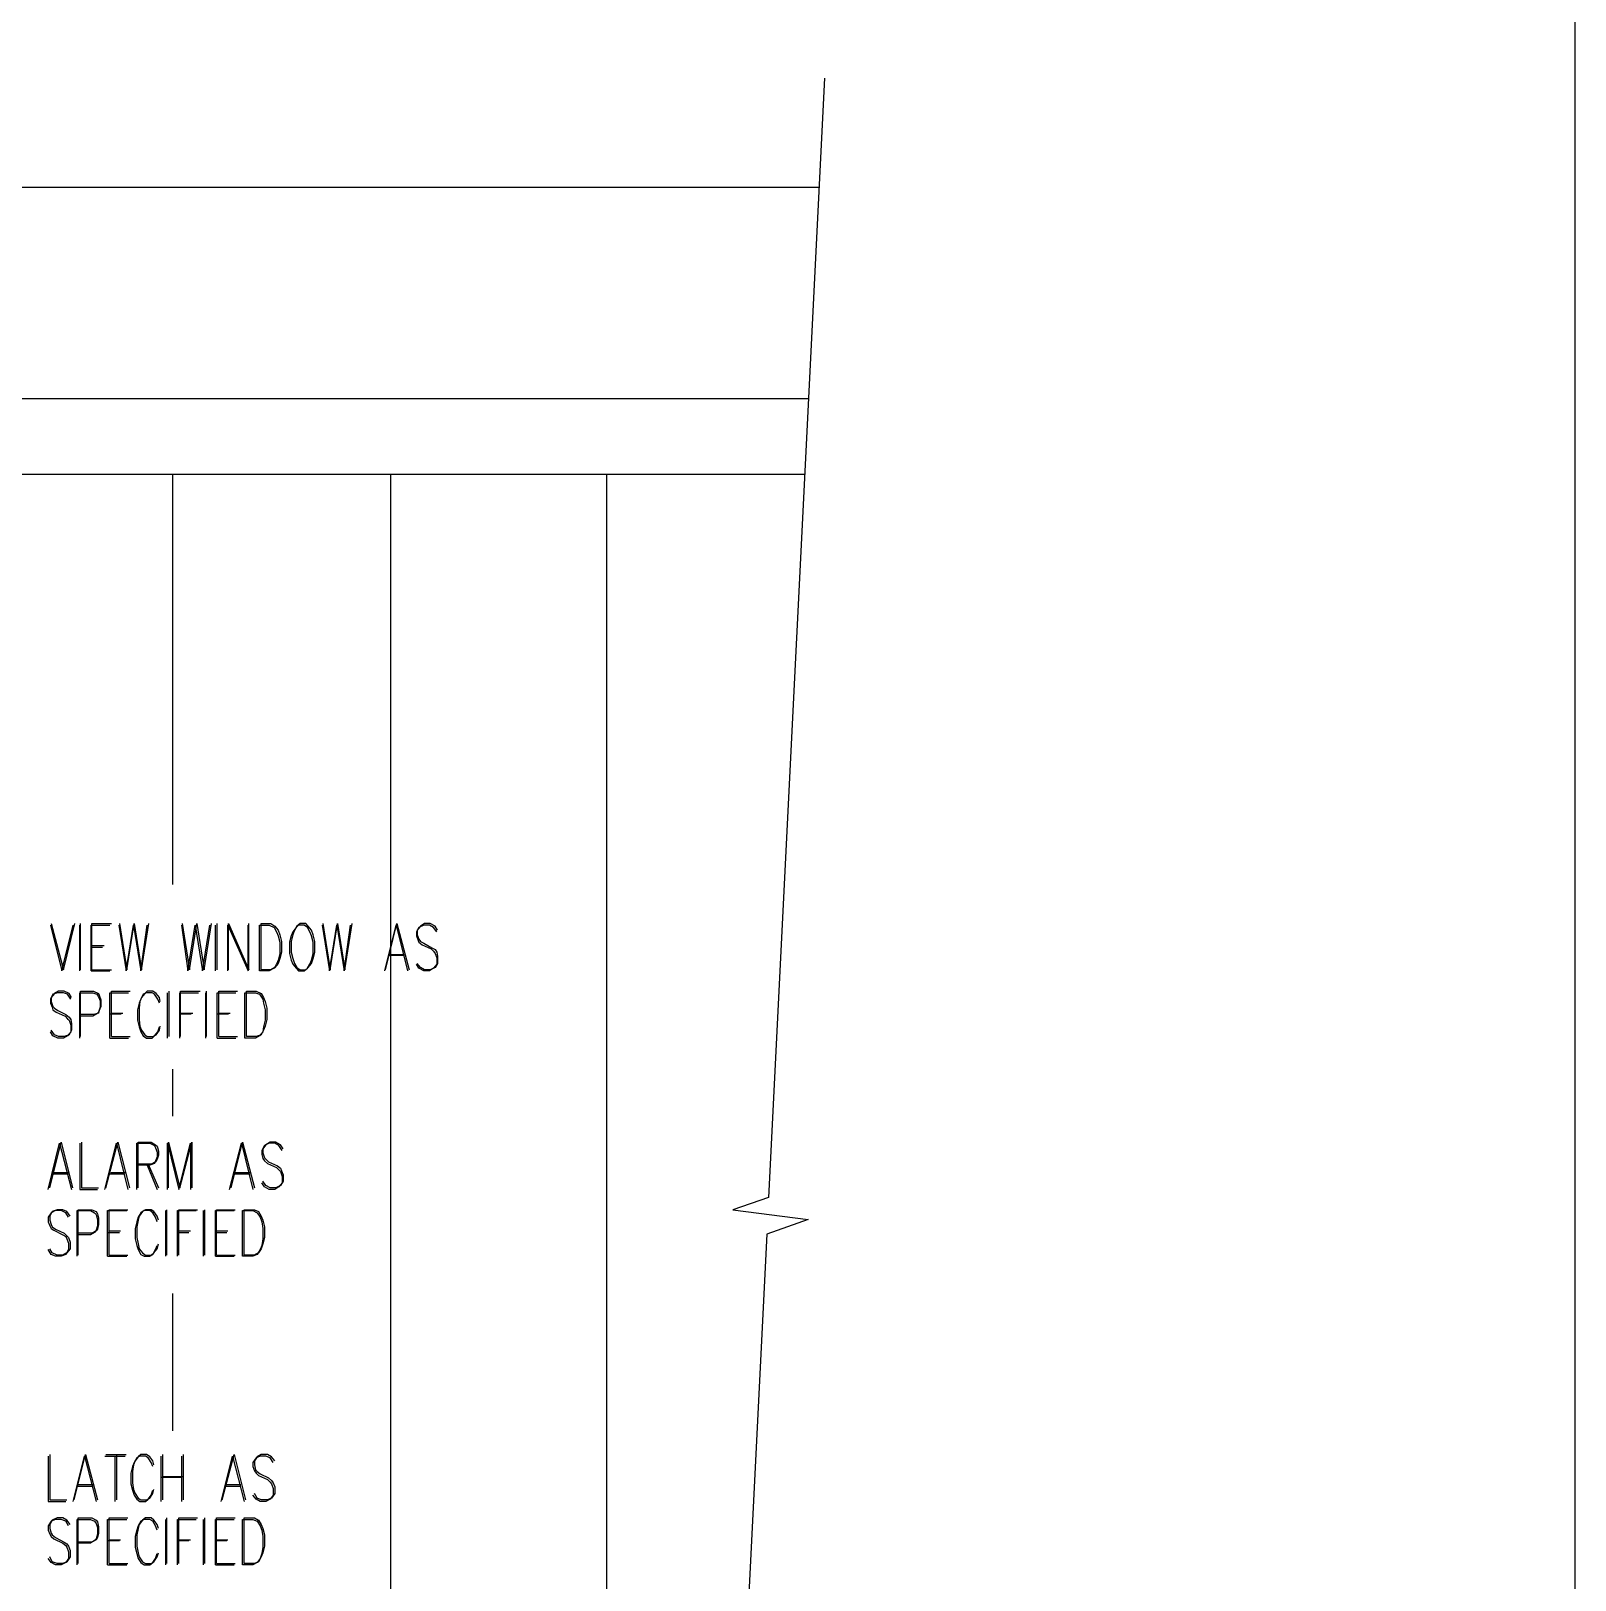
# Model space of a CAD drawing. Header units: metres. Extents: x 14 to 601, y -777 to -11.
# Drawn here: x 372.9 to 600.8, y -538.5 to -309.8 of the extents above; entities that cross this region are included whole.
import ezdxf

# ---------------------------------------------------------------- set-up
doc = ezdxf.new("R2010")
doc.units = ezdxf.units.M

msp = doc.modelspace()

# ---------------------------------------------------------------- linework, layer by layer
for p, q in [((600.76, -750.2), (600.76, -37.76)), ((490, -316.76), (481.72, -482)), ((116.68, -332.84), (489.16, -332.84)), ((115.24, -364.04), (487.6, -364.04)), ((114.64, -375.2), (487.12, -375.2)), ((393.76, -375.2), (393.76, -435.8)), ((425.92, -375.2), (425.92, -613.28)), ((457.84, -375.2), (457.84, -613.28)), ((375.76, -441.8), (377.44, -448.52)), ((375.88, -441.56), (377.68, -448.4)), ((377.44, -448.52), (379.12, -441.8)), ((377.68, -448.4), (379.36, -441.56)), ((380.08, -448.52), (380.08, -441.8)), ((380.2, -448.4), (380.2, -441.56)), ((381.76, -448.52), (381.76, -441.8)), ((381.76, -441.8), (384.52, -441.8)), ((381.88, -448.4), (381.88, -441.56)), ((381.88, -441.56), (384.76, -441.56)), ((385.84, -441.8), (386.92, -448.52)), ((385.96, -441.56), (387.04, -448.4)), ((386.92, -448.52), (388, -441.8)), ((387.04, -448.4), (388.12, -441.56)), ((388, -441.8), (389.08, -448.52)), ((388.12, -441.56), (389.2, -448.4)), ((389.08, -448.52), (390.04, -441.8)), ((389.2, -448.4), (390.28, -441.56)), ((395.08, -441.8), (396.04, -448.52)), ((395.2, -441.56), (396.28, -448.4)), ((396.04, -448.52), (397.12, -441.8)), ((396.28, -448.4), (397.36, -441.56)), ((397.12, -441.8), (398.2, -448.52)), ((397.36, -441.56), (398.44, -448.4)), ((398.2, -448.52), (399.28, -441.8)), ((398.44, -448.4), (399.52, -441.56)), ((400.12, -448.52), (400.12, -441.8)), ((400.36, -448.4), (400.36, -441.56)), ((401.92, -448.52), (401.92, -441.8)), ((401.92, -441.8), (404.92, -448.52)), ((402.04, -448.4), (402.04, -441.56)), ((402.04, -441.56), (405.04, -448.4)), ((404.92, -448.52), (404.92, -441.8)), ((405.04, -448.4), (405.04, -441.56)), ((406.6, -448.52), (406.6, -441.8)), ((406.6, -441.8), (408.04, -441.8)), ((406.84, -448.4), (406.84, -441.56)), ((406.84, -441.56), (408.28, -441.56)), ((408.04, -441.8), (408.76, -442.16)), ((408.28, -441.56), (408.88, -441.92)), ((408.76, -442.16), (409.12, -442.76)), ((408.88, -441.92), (409.36, -442.52)), ((409.12, -442.76), (409.36, -443.36)), ((409.36, -442.52), (409.6, -443.24)), ((409.36, -443.36), (409.6, -444.32)), ((409.6, -443.24), (409.84, -444.2)), ((411.28, -443.36), (411.04, -444.32)), ((411.52, -442.76), (411.28, -443.36)), ((411.52, -443.24), (411.28, -444.2)), ((412, -442.16), (411.52, -442.76)), ((411.76, -442.52), (411.52, -443.24)), ((412.12, -441.92), (411.76, -442.52)), ((412.36, -441.8), (412, -442.16)), ((412.6, -441.56), (412.12, -441.92)), ((413.2, -441.8), (412.36, -441.8)), ((413.44, -441.56), (412.6, -441.56)), ((413.68, -442.16), (413.2, -441.8)), ((413.8, -441.92), (413.44, -441.56)), ((414.04, -442.76), (413.68, -442.16)), ((414.28, -442.52), (413.8, -441.92)), ((414.28, -443.36), (414.04, -442.76)), ((414.52, -443.24), (414.28, -442.52)), ((414.52, -444.32), (414.28, -443.36)), ((414.76, -444.2), (414.52, -443.24)), ((415.84, -441.8), (416.92, -448.52)), ((415.96, -441.56), (417.04, -448.4)), ((416.92, -448.52), (418, -441.8)), ((417.04, -448.4), (418.12, -441.56)), ((418, -441.8), (419.08, -448.52)), ((418.12, -441.56), (419.2, -448.4)), ((419.08, -448.52), (420.04, -441.8)), ((419.2, -448.4), (420.28, -441.56)), ((425.08, -448.52), (426.76, -441.8)), ((425.2, -448.4), (426.88, -441.56)), ((426.76, -441.8), (428.44, -448.52)), ((426.88, -441.56), (428.68, -448.4)), ((430.12, -442.16), (429.76, -442.76)), ((429.76, -442.76), (429.76, -443.36)), ((429.76, -443.36), (430, -444.08)), ((430.36, -441.92), (429.88, -442.52)), ((429.88, -442.52), (429.88, -443.24)), ((429.88, -443.24), (430.12, -443.84)), ((430.84, -441.8), (430.12, -442.16)), ((430.96, -441.56), (430.36, -441.92)), ((431.68, -441.8), (430.84, -441.8)), ((431.8, -441.56), (430.96, -441.56)), ((432.28, -442.16), (431.68, -441.8)), ((432.52, -441.92), (431.8, -441.56)), ((432.76, -442.76), (432.28, -442.16)), ((432.88, -442.52), (432.52, -441.92)), ((381.76, -445.04), (383.44, -445.04)), ((381.88, -444.8), (383.68, -444.8)), ((409.6, -444.32), (409.6, -446)), ((409.84, -445.76), (409.6, -446.72)), ((409.84, -444.2), (409.84, -445.76)), ((411.04, -444.32), (411.04, -446)), ((411.28, -444.2), (411.28, -445.76)), ((411.28, -445.76), (411.52, -446.72)), ((414.52, -446), (414.52, -444.32)), ((414.52, -446.72), (414.76, -445.76)), ((414.76, -445.76), (414.76, -444.2)), ((430, -444.08), (430.12, -444.32)), ((430.12, -443.84), (430.36, -444.2)), ((430.12, -444.32), (430.6, -444.68)), ((430.36, -444.2), (430.84, -444.44)), ((430.6, -444.68), (431.92, -445.28)), ((430.84, -444.44), (432.04, -445.16)), ((431.92, -445.28), (432.28, -445.64)), ((432.04, -445.16), (432.52, -445.4)), ((432.28, -445.64), (432.52, -446)), ((432.52, -445.4), (432.76, -445.76)), ((432.76, -445.76), (432.88, -446.36)), ((408.76, -448.16), (408.04, -448.52)), ((408.88, -448.04), (408.28, -448.4)), ((409.12, -447.56), (408.76, -448.16)), ((409.36, -447.44), (408.88, -448.04)), ((409.36, -446.96), (409.12, -447.56)), ((409.6, -446), (409.36, -446.96)), ((409.6, -446.72), (409.36, -447.44)), ((411.04, -446), (411.28, -446.96)), ((411.28, -446.96), (411.52, -447.56)), ((411.52, -446.72), (411.76, -447.44)), ((411.52, -447.56), (412, -448.16)), ((411.76, -447.44), (412.12, -448.04)), ((412, -448.16), (412.36, -448.52)), ((412.12, -448.04), (412.6, -448.4)), ((413.2, -448.52), (413.68, -448.16)), ((413.44, -448.4), (413.8, -448.04)), ((413.68, -448.16), (414.04, -447.56)), ((413.8, -448.04), (414.28, -447.44)), ((414.04, -447.56), (414.28, -446.96)), ((414.28, -446.96), (414.52, -446)), ((414.28, -447.44), (414.52, -446.72)), ((425.68, -446.24), (427.84, -446.24)), ((425.8, -446.12), (427.96, -446.12)), ((430.12, -448.16), (429.76, -447.56)), ((430.36, -448.04), (429.88, -447.44)), ((430.84, -448.52), (430.12, -448.16)), ((430.96, -448.4), (430.36, -448.04)), ((432.28, -448.16), (431.68, -448.52)), ((432.52, -448.04), (431.8, -448.4)), ((432.76, -447.56), (432.28, -448.16)), ((432.52, -446), (432.76, -446.6)), ((432.88, -447.44), (432.52, -448.04)), ((432.76, -446.6), (432.76, -447.56)), ((432.88, -446.36), (432.88, -447.44)), ((381.76, -448.52), (384.52, -448.52)), ((381.88, -448.4), (384.76, -448.4)), ((408.04, -448.52), (406.6, -448.52)), ((408.28, -448.4), (406.84, -448.4)), ((412.36, -448.52), (413.2, -448.52)), ((412.6, -448.4), (413.44, -448.4)), ((431.68, -448.52), (430.84, -448.52)), ((431.8, -448.4), (430.96, -448.4)), ((376.12, -452), (375.76, -452.72)), ((375.76, -452.72), (375.76, -453.32)), ((376.36, -451.88), (375.88, -452.48)), ((375.88, -452.48), (375.88, -453.08)), ((376.84, -451.76), (376.12, -452)), ((376.96, -451.52), (376.36, -451.88)), ((377.68, -451.76), (376.84, -451.76)), ((377.8, -451.52), (376.96, -451.52)), ((378.28, -452), (377.68, -451.76)), ((378.52, -451.88), (377.8, -451.52)), ((378.76, -452.72), (378.28, -452)), ((378.88, -452.48), (378.52, -451.88)), ((380.08, -458.48), (380.08, -451.76)), ((380.08, -451.76), (382, -451.76)), ((380.2, -458.24), (380.2, -451.52)), ((380.2, -451.52), (382.12, -451.52)), ((382, -451.76), (382.6, -452)), ((382.12, -451.52), (382.84, -451.88)), ((382.6, -452), (382.84, -452.36)), ((382.84, -451.88), (382.96, -452.12)), ((382.84, -452.36), (383.08, -452.96)), ((382.96, -452.12), (383.2, -452.84)), ((384.52, -458.48), (384.52, -451.76)), ((384.52, -451.76), (387.28, -451.76)), ((384.76, -458.24), (384.76, -451.52)), ((384.76, -451.52), (387.52, -451.52)), ((389.08, -452.72), (388.84, -453.32)), ((389.2, -452.48), (388.96, -453.08)), ((389.44, -452), (389.08, -452.72)), ((389.68, -451.88), (389.2, -452.48)), ((389.92, -451.76), (389.44, -452)), ((390.04, -451.52), (389.68, -451.88)), ((390.76, -451.76), (389.92, -451.76)), ((390.88, -451.52), (390.04, -451.52)), ((391.12, -452), (390.76, -451.76)), ((391.36, -451.88), (390.88, -451.52)), ((391.6, -452.72), (391.12, -452)), ((391.84, -452.48), (391.36, -451.88)), ((391.84, -453.32), (391.6, -452.72)), ((391.96, -453.08), (391.84, -452.48)), ((393.04, -458.48), (393.04, -451.76)), ((393.28, -458.24), (393.28, -451.52)), ((394.84, -458.48), (394.84, -451.76)), ((394.84, -451.76), (397.6, -451.76)), ((394.96, -458.24), (394.96, -451.52)), ((394.96, -451.52), (397.84, -451.52)), ((398.68, -458.48), (398.68, -451.76)), ((398.8, -458.24), (398.8, -451.52)), ((400.36, -458.48), (400.36, -451.76)), ((400.36, -451.76), (403.12, -451.76)), ((400.6, -458.24), (400.6, -451.52)), ((400.6, -451.52), (403.36, -451.52)), ((404.44, -458.48), (404.44, -451.76)), ((404.44, -451.76), (406, -451.76)), ((404.68, -458.24), (404.68, -451.52)), ((404.68, -451.52), (406.12, -451.52)), ((406, -451.76), (406.6, -452)), ((406.12, -451.52), (406.84, -451.88)), ((406.6, -452), (407.08, -452.72)), ((406.84, -451.88), (407.2, -452.48)), ((407.08, -452.72), (407.2, -453.32)), ((407.2, -452.48), (407.44, -453.08)), ((375.76, -453.32), (376, -453.92)), ((375.88, -453.08), (376.12, -453.8)), ((376, -453.92), (376.12, -454.28)), ((376.12, -453.8), (376.36, -454.04)), ((376.12, -454.28), (376.6, -454.64)), ((376.36, -454.04), (376.84, -454.4)), ((376.6, -454.64), (377.92, -455.24)), ((376.84, -454.4), (378.04, -455)), ((378.04, -455), (378.52, -455.36)), ((382.12, -455), (380.2, -455)), ((382.6, -454.88), (382, -455.24)), ((382.84, -454.76), (382.12, -455)), ((382.84, -454.64), (382.6, -454.88)), ((383.08, -453.92), (382.84, -454.64)), ((382.96, -454.4), (382.84, -454.76)), ((383.2, -453.8), (382.96, -454.4)), ((383.08, -452.96), (383.08, -453.92)), ((383.2, -452.84), (383.2, -453.8)), ((384.52, -454.88), (386.2, -454.88)), ((384.76, -454.76), (386.44, -454.76)), ((388.84, -453.32), (388.6, -454.28)), ((388.6, -454.28), (388.6, -455.84)), ((388.96, -453.08), (388.84, -454.04)), ((388.84, -454.04), (388.84, -455.72)), ((394.84, -454.88), (396.52, -454.88)), ((394.96, -454.76), (396.76, -454.76)), ((400.36, -454.88), (402.04, -454.88)), ((400.6, -454.76), (402.28, -454.76)), ((407.2, -453.32), (407.44, -454.28)), ((407.44, -453.08), (407.68, -454.04)), ((407.44, -454.28), (407.44, -455.84)), ((407.68, -454.04), (407.68, -455.72)), ((376.36, -458), (375.88, -457.28)), ((377.92, -455.24), (378.28, -455.6)), ((378.28, -455.6), (378.52, -455.84)), ((378.52, -455.36), (378.76, -455.72)), ((378.52, -455.84), (378.76, -456.56)), ((378.88, -457.28), (378.52, -458)), ((378.76, -455.72), (378.88, -456.32)), ((378.76, -456.56), (378.76, -457.52)), ((378.88, -456.32), (378.88, -457.28)), ((382, -455.24), (380.08, -455.24)), ((388.6, -455.84), (388.84, -456.8)), ((388.84, -455.72), (388.96, -456.68)), ((388.84, -456.8), (389.08, -457.52)), ((388.96, -456.68), (389.2, -457.28)), ((389.2, -457.28), (389.68, -458)), ((391.36, -458), (391.84, -457.28)), ((391.6, -457.52), (391.84, -456.8)), ((391.84, -457.28), (391.96, -456.68)), ((407.2, -457.28), (406.84, -458)), ((407.2, -456.8), (407.08, -457.52)), ((407.44, -455.84), (407.2, -456.8)), ((407.44, -456.68), (407.2, -457.28)), ((407.68, -455.72), (407.44, -456.68)), ((376.12, -458.12), (375.76, -457.52)), ((376.84, -458.48), (376.12, -458.12)), ((376.96, -458.24), (376.36, -458)), ((377.68, -458.48), (376.84, -458.48)), ((377.8, -458.24), (376.96, -458.24)), ((378.28, -458.12), (377.68, -458.48)), ((378.52, -458), (377.8, -458.24)), ((378.76, -457.52), (378.28, -458.12)), ((384.52, -458.48), (387.28, -458.48)), ((384.76, -458.24), (387.52, -458.24)), ((389.08, -457.52), (389.44, -458.12)), ((389.44, -458.12), (389.92, -458.48)), ((389.68, -458), (390.04, -458.24)), ((389.92, -458.48), (390.76, -458.48)), ((390.04, -458.24), (390.88, -458.24)), ((390.76, -458.48), (391.12, -458.12)), ((390.88, -458.24), (391.36, -458)), ((391.12, -458.12), (391.6, -457.52)), ((400.36, -458.48), (403.12, -458.48)), ((400.6, -458.24), (403.36, -458.24)), ((406, -458.48), (404.44, -458.48)), ((406.12, -458.24), (404.68, -458.24)), ((406.6, -458.12), (406, -458.48)), ((406.84, -458), (406.12, -458.24)), ((407.08, -457.52), (406.6, -458.12)), ((393.76, -463.04), (393.76, -470)), ((375.4, -480.8), (377.08, -473.96)), ((375.64, -480.56), (377.32, -473.84)), ((377.08, -473.96), (378.88, -480.8)), ((377.32, -473.84), (379, -480.56)), ((380.08, -473.96), (380.08, -480.8)), ((380.32, -473.84), (380.32, -480.56)), ((383.8, -480.8), (385.48, -473.96)), ((383.92, -480.56), (385.72, -473.84)), ((385.48, -473.96), (387.16, -480.8)), ((385.72, -473.84), (387.4, -480.56)), ((388.48, -480.8), (388.48, -473.96)), ((388.48, -473.96), (390.4, -473.96)), ((388.72, -480.56), (388.72, -473.84)), ((388.72, -473.84), (390.64, -473.84)), ((390.4, -473.96), (391.12, -474.32)), ((390.64, -473.84), (391.24, -474.2)), ((391.12, -474.32), (391.24, -474.68)), ((391.24, -474.2), (391.48, -474.44)), ((391.24, -474.68), (391.48, -475.28)), ((391.48, -474.44), (391.72, -475.16)), ((391.48, -475.28), (391.48, -476)), ((391.72, -475.16), (391.72, -475.76)), ((393.04, -480.8), (393.04, -473.96)), ((393.04, -473.96), (394.72, -480.8)), ((393.16, -480.56), (393.16, -473.84)), ((393.16, -473.84), (394.84, -480.56)), ((394.72, -480.8), (396.4, -473.96)), ((394.84, -480.56), (396.64, -473.84)), ((396.4, -473.96), (396.4, -480.8)), ((396.64, -473.84), (396.64, -480.56)), ((402.16, -480.8), (403.96, -473.96)), ((402.4, -480.56), (404.08, -473.84)), ((403.96, -473.96), (405.64, -480.8)), ((404.08, -473.84), (405.88, -480.56)), ((407.32, -474.32), (406.96, -475.04)), ((406.96, -475.04), (406.96, -475.64)), ((407.56, -474.2), (407.08, -474.8)), ((407.08, -474.8), (407.08, -475.4)), ((407.08, -475.4), (407.32, -476.12)), ((408.04, -473.96), (407.32, -474.32)), ((408.16, -473.84), (407.56, -474.2)), ((408.88, -473.96), (408.04, -473.96)), ((409, -473.84), (408.16, -473.84)), ((409.48, -474.32), (408.88, -473.96)), ((409.72, -474.2), (409, -473.84)), ((409.96, -475.04), (409.48, -474.32)), ((410.08, -474.8), (409.72, -474.2)), ((390.4, -477.2), (388.48, -477.2)), ((390.64, -477.08), (388.72, -477.08)), ((390.04, -477.2), (391.48, -480.8)), ((390.16, -477.08), (391.72, -480.56)), ((391.12, -476.96), (390.4, -477.2)), ((391.24, -476.72), (390.64, -477.08)), ((391.24, -476.6), (391.12, -476.96)), ((391.48, -476), (391.24, -476.6)), ((391.48, -476.36), (391.24, -476.72)), ((391.72, -475.76), (391.48, -476.36)), ((406.96, -475.64), (407.08, -476.24)), ((407.08, -476.24), (407.32, -476.6)), ((407.32, -476.12), (407.56, -476.36)), ((407.32, -476.6), (407.8, -476.96)), ((407.56, -476.36), (407.92, -476.72)), ((407.8, -476.96), (409.12, -477.56)), ((407.92, -476.72), (409.24, -477.32)), ((409.12, -477.56), (409.48, -477.92)), ((409.24, -477.32), (409.72, -477.68)), ((409.72, -477.68), (409.84, -478.04)), ((376.12, -478.52), (378.16, -478.52)), ((376.24, -478.28), (378.4, -478.28)), ((384.4, -478.52), (386.56, -478.52)), ((384.64, -478.28), (386.8, -478.28)), ((402.88, -478.52), (405.04, -478.52)), ((403, -478.28), (405.16, -478.28)), ((407.32, -480.44), (406.96, -479.84)), ((407.56, -480.2), (407.08, -479.6)), ((409.48, -477.92), (409.72, -478.16)), ((409.96, -479.84), (409.48, -480.44)), ((409.72, -478.16), (409.96, -478.88)), ((410.08, -479.6), (409.72, -480.2)), ((409.84, -478.04), (410.08, -478.64)), ((409.96, -478.88), (409.96, -479.84)), ((410.08, -478.64), (410.08, -479.6)), ((380.08, -480.8), (382.72, -480.8)), ((380.32, -480.56), (382.84, -480.56)), ((408.04, -480.8), (407.32, -480.44)), ((408.16, -480.56), (407.56, -480.2)), ((408.88, -480.8), (408.04, -480.8)), ((409, -480.56), (408.16, -480.56)), ((409.48, -480.44), (408.88, -480.8)), ((409.72, -480.2), (409, -480.56)), ((481.72, -482), (476.44, -483.8)), ((375.88, -484.28), (375.4, -484.88)), ((376, -484.04), (375.64, -484.76)), ((376.48, -483.92), (375.88, -484.28)), ((376.72, -483.8), (376, -484.04)), ((377.32, -483.92), (376.48, -483.92)), ((377.56, -483.8), (376.72, -483.8)), ((378.04, -484.28), (377.32, -483.92)), ((378.16, -484.04), (377.56, -483.8)), ((378.4, -484.88), (378.04, -484.28)), ((378.64, -484.76), (378.16, -484.04)), ((379.72, -490.64), (379.72, -483.92)), ((379.72, -483.92), (381.64, -483.92)), ((379.84, -490.52), (379.84, -483.8)), ((379.84, -483.8), (381.88, -483.8)), ((381.64, -483.92), (382.24, -484.28)), ((381.88, -483.8), (382.48, -484.04)), ((382.24, -484.28), (382.48, -484.52)), ((382.48, -484.04), (382.72, -484.4)), ((382.48, -484.52), (382.72, -485.24)), ((382.72, -484.4), (382.84, -485)), ((384.16, -490.64), (384.16, -483.92)), ((384.16, -483.92), (387.04, -483.92)), ((384.4, -490.52), (384.4, -483.8)), ((384.4, -483.8), (387.16, -483.8)), ((389.08, -484.28), (388.72, -484.88)), ((389.32, -484.04), (388.84, -484.76)), ((389.56, -483.92), (389.08, -484.28)), ((389.8, -483.8), (389.32, -484.04)), ((390.4, -483.92), (389.56, -483.92)), ((390.64, -483.8), (389.8, -483.8)), ((390.88, -484.28), (390.4, -483.92)), ((391, -484.04), (390.64, -483.8)), ((391.24, -484.88), (390.88, -484.28)), ((391.48, -484.76), (391, -484.04)), ((392.8, -490.64), (392.8, -483.92)), ((392.92, -490.52), (392.92, -483.8)), ((394.48, -490.64), (394.48, -483.92)), ((394.48, -483.92), (397.24, -483.92)), ((394.72, -490.52), (394.72, -483.8)), ((394.72, -483.8), (397.48, -483.8)), ((398.32, -490.64), (398.32, -483.92)), ((398.56, -490.52), (398.56, -483.8)), ((400.12, -490.64), (400.12, -483.92)), ((400.12, -483.92), (402.88, -483.92)), ((400.24, -490.52), (400.24, -483.8)), ((400.24, -483.8), (403, -483.8)), ((404.08, -490.64), (404.08, -483.92)), ((404.08, -483.92), (405.64, -483.92)), ((404.32, -490.52), (404.32, -483.8)), ((404.32, -483.8), (405.88, -483.8)), ((405.64, -483.92), (406.24, -484.28)), ((405.88, -483.8), (406.48, -484.04)), ((406.24, -484.28), (406.72, -484.88)), ((406.48, -484.04), (406.84, -484.76)), ((476.44, -483.8), (487.6, -485.24)), ((375.4, -484.88), (375.4, -485.6)), ((375.4, -485.6), (375.64, -486.2)), ((375.64, -484.76), (375.64, -485.36)), ((375.64, -485.36), (375.88, -485.96)), ((375.64, -486.2), (375.88, -486.56)), ((375.88, -485.96), (376, -486.32)), ((375.88, -486.56), (376.24, -486.8)), ((376, -486.32), (376.48, -486.68)), ((376.24, -486.8), (377.56, -487.52)), ((376.48, -486.68), (377.8, -487.28)), ((382.48, -486.92), (381.88, -487.28)), ((382.48, -486.8), (382.24, -487.16)), ((382.72, -486.2), (382.48, -486.8)), ((382.72, -486.68), (382.48, -486.92)), ((382.72, -485.24), (382.72, -486.2)), ((382.84, -485.96), (382.72, -486.68)), ((382.84, -485), (382.84, -485.96)), ((384.4, -486.92), (386.08, -486.92)), ((388.48, -485.6), (388.24, -486.56)), ((388.24, -486.56), (388.24, -488.12)), ((388.72, -484.88), (388.48, -485.6)), ((388.72, -485.36), (388.48, -486.32)), ((388.48, -486.32), (388.48, -487.88)), ((388.84, -484.76), (388.72, -485.36)), ((391.48, -485.6), (391.24, -484.88)), ((391.72, -485.36), (391.48, -484.76)), ((394.72, -486.92), (396.4, -486.92)), ((400.24, -486.92), (401.92, -486.92)), ((406.72, -484.88), (406.96, -485.6)), ((406.84, -484.76), (407.08, -485.36)), ((406.96, -485.6), (407.08, -486.56)), ((407.08, -485.36), (407.32, -486.32)), ((407.08, -486.56), (407.08, -488.12)), ((407.32, -486.32), (407.32, -487.88)), ((487.6, -485.24), (481.48, -487.4)), ((377.56, -487.52), (378.04, -487.76)), ((377.8, -487.28), (378.16, -487.64)), ((378.04, -487.76), (378.16, -488.12)), ((378.16, -487.64), (378.4, -487.88)), ((378.16, -488.12), (378.4, -488.72)), ((378.4, -487.88), (378.64, -488.6)), ((378.4, -488.72), (378.4, -489.68)), ((378.64, -488.6), (378.64, -489.56)), ((381.64, -487.52), (379.72, -487.52)), ((381.88, -487.28), (379.84, -487.28)), ((382.24, -487.16), (381.64, -487.52)), ((384.16, -487.16), (385.96, -487.16)), ((388.24, -488.12), (388.48, -489.08)), ((388.48, -487.88), (388.72, -488.84)), ((388.48, -489.08), (388.72, -489.68)), ((388.72, -488.84), (388.84, -489.56)), ((391.24, -489.68), (391.48, -489.08)), ((391.48, -489.56), (391.72, -488.84)), ((394.48, -487.16), (396.16, -487.16)), ((400.12, -487.16), (401.8, -487.16)), ((406.96, -489.08), (406.72, -489.68)), ((407.08, -488.84), (406.84, -489.56)), ((407.08, -488.12), (406.96, -489.08)), ((407.32, -487.88), (407.08, -488.84)), ((481.48, -487.4), (473.68, -643.4)), ((375.88, -490.4), (375.4, -489.68)), ((376, -490.16), (375.64, -489.56)), ((376.48, -490.64), (375.88, -490.4)), ((376.72, -490.52), (376, -490.16)), ((377.32, -490.64), (376.48, -490.64)), ((377.56, -490.52), (376.72, -490.52)), ((378.04, -490.4), (377.32, -490.64)), ((378.16, -490.16), (377.56, -490.52)), ((378.4, -489.68), (378.04, -490.4)), ((378.64, -489.56), (378.16, -490.16)), ((384.16, -490.64), (387.04, -490.64)), ((384.4, -490.52), (387.16, -490.52)), ((388.72, -489.68), (389.08, -490.4)), ((388.84, -489.56), (389.32, -490.16)), ((389.08, -490.4), (389.56, -490.64)), ((389.32, -490.16), (389.8, -490.52)), ((389.56, -490.64), (390.4, -490.64)), ((389.8, -490.52), (390.64, -490.52)), ((390.4, -490.64), (390.88, -490.4)), ((390.64, -490.52), (391, -490.16)), ((390.88, -490.4), (391.24, -489.68)), ((391, -490.16), (391.48, -489.56)), ((400.12, -490.64), (402.88, -490.64)), ((400.24, -490.52), (403, -490.52)), ((405.64, -490.64), (404.08, -490.64)), ((405.88, -490.52), (404.32, -490.52)), ((406.24, -490.4), (405.64, -490.64)), ((406.48, -490.16), (405.88, -490.52)), ((406.72, -489.68), (406.24, -490.4)), ((406.84, -489.56), (406.48, -490.16)), ((393.76, -496.16), (393.76, -516.44)), ((375.4, -520.16), (375.4, -526.88)), ((375.64, -519.92), (375.64, -526.64)), ((379.12, -526.88), (380.8, -520.16)), ((379.24, -526.64), (380.92, -519.92)), ((380.8, -520.16), (382.48, -526.88)), ((380.92, -519.92), (382.72, -526.64)), ((383.8, -520.16), (386.8, -520.16)), ((383.92, -519.92), (386.92, -519.92)), ((385.24, -520.16), (385.24, -526.88)), ((385.48, -519.92), (385.48, -526.64)), ((388.12, -521.12), (387.88, -521.72)), ((388.24, -520.88), (388, -521.48)), ((388.48, -520.4), (388.12, -521.12)), ((388.72, -520.28), (388.24, -520.88)), ((388.96, -520.16), (388.48, -520.4)), ((389.08, -519.92), (388.72, -520.28)), ((389.8, -520.16), (388.96, -520.16)), ((389.92, -519.92), (389.08, -519.92)), ((390.16, -520.4), (389.8, -520.16)), ((390.4, -520.28), (389.92, -519.92)), ((390.64, -521.12), (390.16, -520.4)), ((390.88, -520.88), (390.4, -520.28)), ((390.88, -521.72), (390.64, -521.12)), ((391, -521.48), (390.88, -520.88)), ((392.08, -526.88), (392.08, -520.16)), ((392.32, -526.64), (392.32, -519.92)), ((395.08, -520.16), (395.08, -526.88)), ((395.32, -519.92), (395.32, -526.64)), ((400.96, -526.88), (402.64, -520.16)), ((401.08, -526.64), (402.88, -519.92)), ((402.64, -520.16), (404.32, -526.88)), ((402.88, -519.92), (404.56, -526.64)), ((406.12, -520.4), (405.64, -521.12)), ((405.64, -521.12), (405.64, -521.72)), ((406.24, -520.28), (405.88, -520.88)), ((405.88, -520.88), (405.88, -521.48)), ((406.72, -520.16), (406.12, -520.4)), ((406.84, -519.92), (406.24, -520.28)), ((407.56, -520.16), (406.72, -520.16)), ((407.8, -519.92), (406.84, -519.92)), ((408.16, -520.4), (407.56, -520.16)), ((408.4, -520.28), (407.8, -519.92)), ((408.64, -521.12), (408.16, -520.4)), ((408.88, -520.88), (408.4, -520.28)), ((387.88, -521.72), (387.64, -522.68)), ((387.64, -522.68), (387.64, -524.24)), ((388, -521.48), (387.88, -522.44)), ((387.88, -522.44), (387.88, -524.12)), ((392.08, -523.28), (395.08, -523.28)), ((392.32, -523.16), (395.32, -523.16)), ((405.64, -521.72), (405.88, -522.32)), ((405.88, -521.48), (406, -522.2)), ((405.88, -522.32), (406.12, -522.68)), ((406, -522.2), (406.24, -522.44)), ((406.12, -522.68), (406.48, -523.04)), ((406.24, -522.44), (406.72, -522.8)), ((406.48, -523.04), (407.8, -523.64)), ((406.72, -522.8), (407.92, -523.4)), ((407.92, -523.4), (408.4, -523.76)), ((379.72, -524.6), (381.88, -524.6)), ((379.84, -524.36), (382, -524.36)), ((387.64, -524.24), (387.88, -525.2)), ((387.88, -524.12), (388, -525.08)), ((387.88, -525.2), (388.12, -525.92)), ((388, -525.08), (388.24, -525.68)), ((388.24, -525.68), (388.72, -526.4)), ((390.4, -526.4), (390.88, -525.68)), ((390.64, -525.92), (390.88, -525.2)), ((390.88, -525.68), (391, -525.08)), ((401.56, -524.6), (403.72, -524.6)), ((401.8, -524.36), (403.84, -524.36)), ((406.24, -526.4), (405.88, -525.68)), ((407.8, -523.64), (408.16, -524)), ((408.16, -524), (408.4, -524.24)), ((408.4, -523.76), (408.64, -524.12)), ((408.4, -524.24), (408.64, -524.96)), ((408.88, -525.68), (408.4, -526.4)), ((408.64, -524.12), (408.88, -524.72)), ((408.64, -524.96), (408.64, -525.92)), ((408.88, -524.72), (408.88, -525.68)), ((375.4, -526.88), (378.04, -526.88)), ((375.64, -526.64), (378.16, -526.64)), ((388.12, -525.92), (388.48, -526.52)), ((388.48, -526.52), (388.96, -526.88)), ((388.72, -526.4), (389.08, -526.64)), ((388.96, -526.88), (389.8, -526.88)), ((389.08, -526.64), (389.92, -526.64)), ((389.8, -526.88), (390.16, -526.52)), ((389.92, -526.64), (390.4, -526.4)), ((390.16, -526.52), (390.64, -525.92)), ((406.12, -526.52), (405.64, -525.92)), ((406.72, -526.88), (406.12, -526.52)), ((406.84, -526.64), (406.24, -526.4)), ((407.56, -526.88), (406.72, -526.88)), ((407.8, -526.64), (406.84, -526.64)), ((408.16, -526.52), (407.56, -526.88)), ((408.4, -526.4), (407.8, -526.64)), ((408.64, -525.92), (408.16, -526.52)), ((375.88, -529.76), (375.4, -530.48)), ((375.4, -530.48), (375.4, -531.08)), ((376, -529.64), (375.64, -530.24)), ((375.64, -530.24), (375.64, -530.84)), ((376.48, -529.52), (375.88, -529.76)), ((376.72, -529.28), (376, -529.64)), ((377.32, -529.52), (376.48, -529.52)), ((377.56, -529.28), (376.72, -529.28)), ((378.04, -529.76), (377.32, -529.52)), ((378.16, -529.64), (377.56, -529.28)), ((378.4, -530.48), (378.04, -529.76)), ((378.64, -530.24), (378.16, -529.64)), ((379.72, -536.24), (379.72, -529.52)), ((379.72, -529.52), (381.64, -529.52)), ((379.84, -536), (379.84, -529.28)), ((379.84, -529.28), (381.88, -529.28)), ((381.64, -529.52), (382.24, -529.76)), ((381.88, -529.28), (382.48, -529.64)), ((382.24, -529.76), (382.48, -530.12)), ((382.48, -529.64), (382.72, -529.88)), ((382.48, -530.12), (382.72, -530.72)), ((382.72, -529.88), (382.84, -530.6)), ((384.16, -536.24), (384.16, -529.52)), ((384.16, -529.52), (387.04, -529.52)), ((384.4, -536), (384.4, -529.28)), ((384.4, -529.28), (387.16, -529.28)), ((388.72, -530.48), (388.48, -531.08)), ((389.08, -529.76), (388.72, -530.48)), ((388.84, -530.24), (388.72, -530.84)), ((389.32, -529.64), (388.84, -530.24)), ((389.56, -529.52), (389.08, -529.76)), ((389.8, -529.28), (389.32, -529.64)), ((390.4, -529.52), (389.56, -529.52)), ((390.64, -529.28), (389.8, -529.28)), ((390.88, -529.76), (390.4, -529.52)), ((391, -529.64), (390.64, -529.28)), ((391.24, -530.48), (390.88, -529.76)), ((391.48, -530.24), (391, -529.64)), ((391.48, -531.08), (391.24, -530.48)), ((391.72, -530.84), (391.48, -530.24)), ((392.8, -536.24), (392.8, -529.52)), ((392.92, -536), (392.92, -529.28)), ((394.48, -536.24), (394.48, -529.52)), ((394.48, -529.52), (397.24, -529.52)), ((394.72, -536), (394.72, -529.28)), ((394.72, -529.28), (397.48, -529.28)), ((398.32, -536.24), (398.32, -529.52)), ((398.56, -536), (398.56, -529.28)), ((400.12, -536.24), (400.12, -529.52)), ((400.12, -529.52), (402.88, -529.52)), ((400.24, -536), (400.24, -529.28)), ((400.24, -529.28), (403, -529.28)), ((404.08, -536.24), (404.08, -529.52)), ((404.08, -529.52), (405.64, -529.52)), ((404.32, -536), (404.32, -529.28)), ((404.32, -529.28), (405.88, -529.28)), ((405.64, -529.52), (406.24, -529.76)), ((405.88, -529.28), (406.48, -529.64)), ((406.24, -529.76), (406.72, -530.48)), ((406.48, -529.64), (406.84, -530.24)), ((406.72, -530.48), (406.96, -531.08)), ((406.84, -530.24), (407.08, -530.84)), ((375.4, -531.08), (375.64, -531.68)), ((375.64, -530.84), (375.88, -531.56)), ((375.64, -531.68), (375.88, -532.04)), ((375.88, -531.56), (376, -531.8)), ((375.88, -532.04), (376.24, -532.4)), ((376, -531.8), (376.48, -532.16)), ((376.24, -532.4), (377.56, -533)), ((376.48, -532.16), (377.8, -532.88)), ((382.24, -532.64), (381.64, -533)), ((382.48, -532.52), (381.88, -532.88)), ((382.48, -532.4), (382.24, -532.64)), ((382.72, -531.68), (382.48, -532.4)), ((382.72, -532.16), (382.48, -532.52)), ((382.72, -530.72), (382.72, -531.68)), ((382.84, -531.56), (382.72, -532.16)), ((382.84, -530.6), (382.84, -531.56)), ((384.16, -532.64), (385.96, -532.64)), ((384.4, -532.52), (386.08, -532.52)), ((388.48, -531.08), (388.24, -532.04)), ((388.24, -532.04), (388.24, -533.6)), ((388.72, -530.84), (388.48, -531.8)), ((388.48, -531.8), (388.48, -533.48)), ((394.48, -532.64), (396.16, -532.64)), ((394.72, -532.52), (396.4, -532.52)), ((400.12, -532.64), (401.8, -532.64)), ((400.24, -532.52), (401.92, -532.52)), ((406.96, -531.08), (407.08, -532.04)), ((407.08, -530.84), (407.32, -531.8)), ((407.08, -532.04), (407.08, -533.6)), ((407.32, -531.8), (407.32, -533.48)), ((376, -535.76), (375.64, -535.04)), ((377.56, -533), (378.04, -533.36)), ((377.8, -532.88), (378.16, -533.12)), ((378.04, -533.36), (378.16, -533.6)), ((378.16, -533.12), (378.4, -533.48)), ((378.16, -533.6), (378.4, -534.32)), ((378.64, -535.04), (378.16, -535.76)), ((378.4, -533.48), (378.64, -534.08)), ((378.4, -534.32), (378.4, -535.28)), ((378.64, -534.08), (378.64, -535.04)), ((381.64, -533), (379.72, -533)), ((381.88, -532.88), (379.84, -532.88)), ((388.24, -533.6), (388.48, -534.56)), ((388.48, -533.48), (388.72, -534.44)), ((388.48, -534.56), (388.72, -535.28)), ((388.72, -534.44), (388.84, -535.04)), ((388.84, -535.04), (389.32, -535.76)), ((391, -535.76), (391.48, -535.04)), ((391.24, -535.28), (391.48, -534.56)), ((391.48, -535.04), (391.72, -534.44)), ((406.84, -535.04), (406.48, -535.76)), ((406.96, -534.56), (406.72, -535.28)), ((407.08, -534.44), (406.84, -535.04)), ((407.08, -533.6), (406.96, -534.56)), ((407.32, -533.48), (407.08, -534.44)), ((375.88, -535.88), (375.4, -535.28)), ((376.48, -536.24), (375.88, -535.88)), ((376.72, -536), (376, -535.76)), ((377.32, -536.24), (376.48, -536.24)), ((377.56, -536), (376.72, -536)), ((378.04, -535.88), (377.32, -536.24)), ((378.16, -535.76), (377.56, -536)), ((378.4, -535.28), (378.04, -535.88)), ((384.16, -536.24), (387.04, -536.24)), ((384.4, -536), (387.16, -536)), ((388.72, -535.28), (389.08, -535.88)), ((389.08, -535.88), (389.56, -536.24)), ((389.32, -535.76), (389.8, -536)), ((389.56, -536.24), (390.4, -536.24)), ((389.8, -536), (390.64, -536)), ((390.4, -536.24), (390.88, -535.88)), ((390.64, -536), (391, -535.76)), ((390.88, -535.88), (391.24, -535.28)), ((400.12, -536.24), (402.88, -536.24)), ((400.24, -536), (403, -536)), ((405.64, -536.24), (404.08, -536.24)), ((405.88, -536), (404.32, -536)), ((406.24, -535.88), (405.64, -536.24)), ((406.48, -535.76), (405.88, -536)), ((406.72, -535.28), (406.24, -535.88))]:
    msp.add_line(p, q)

doc.saveas('drawing.dxf')
